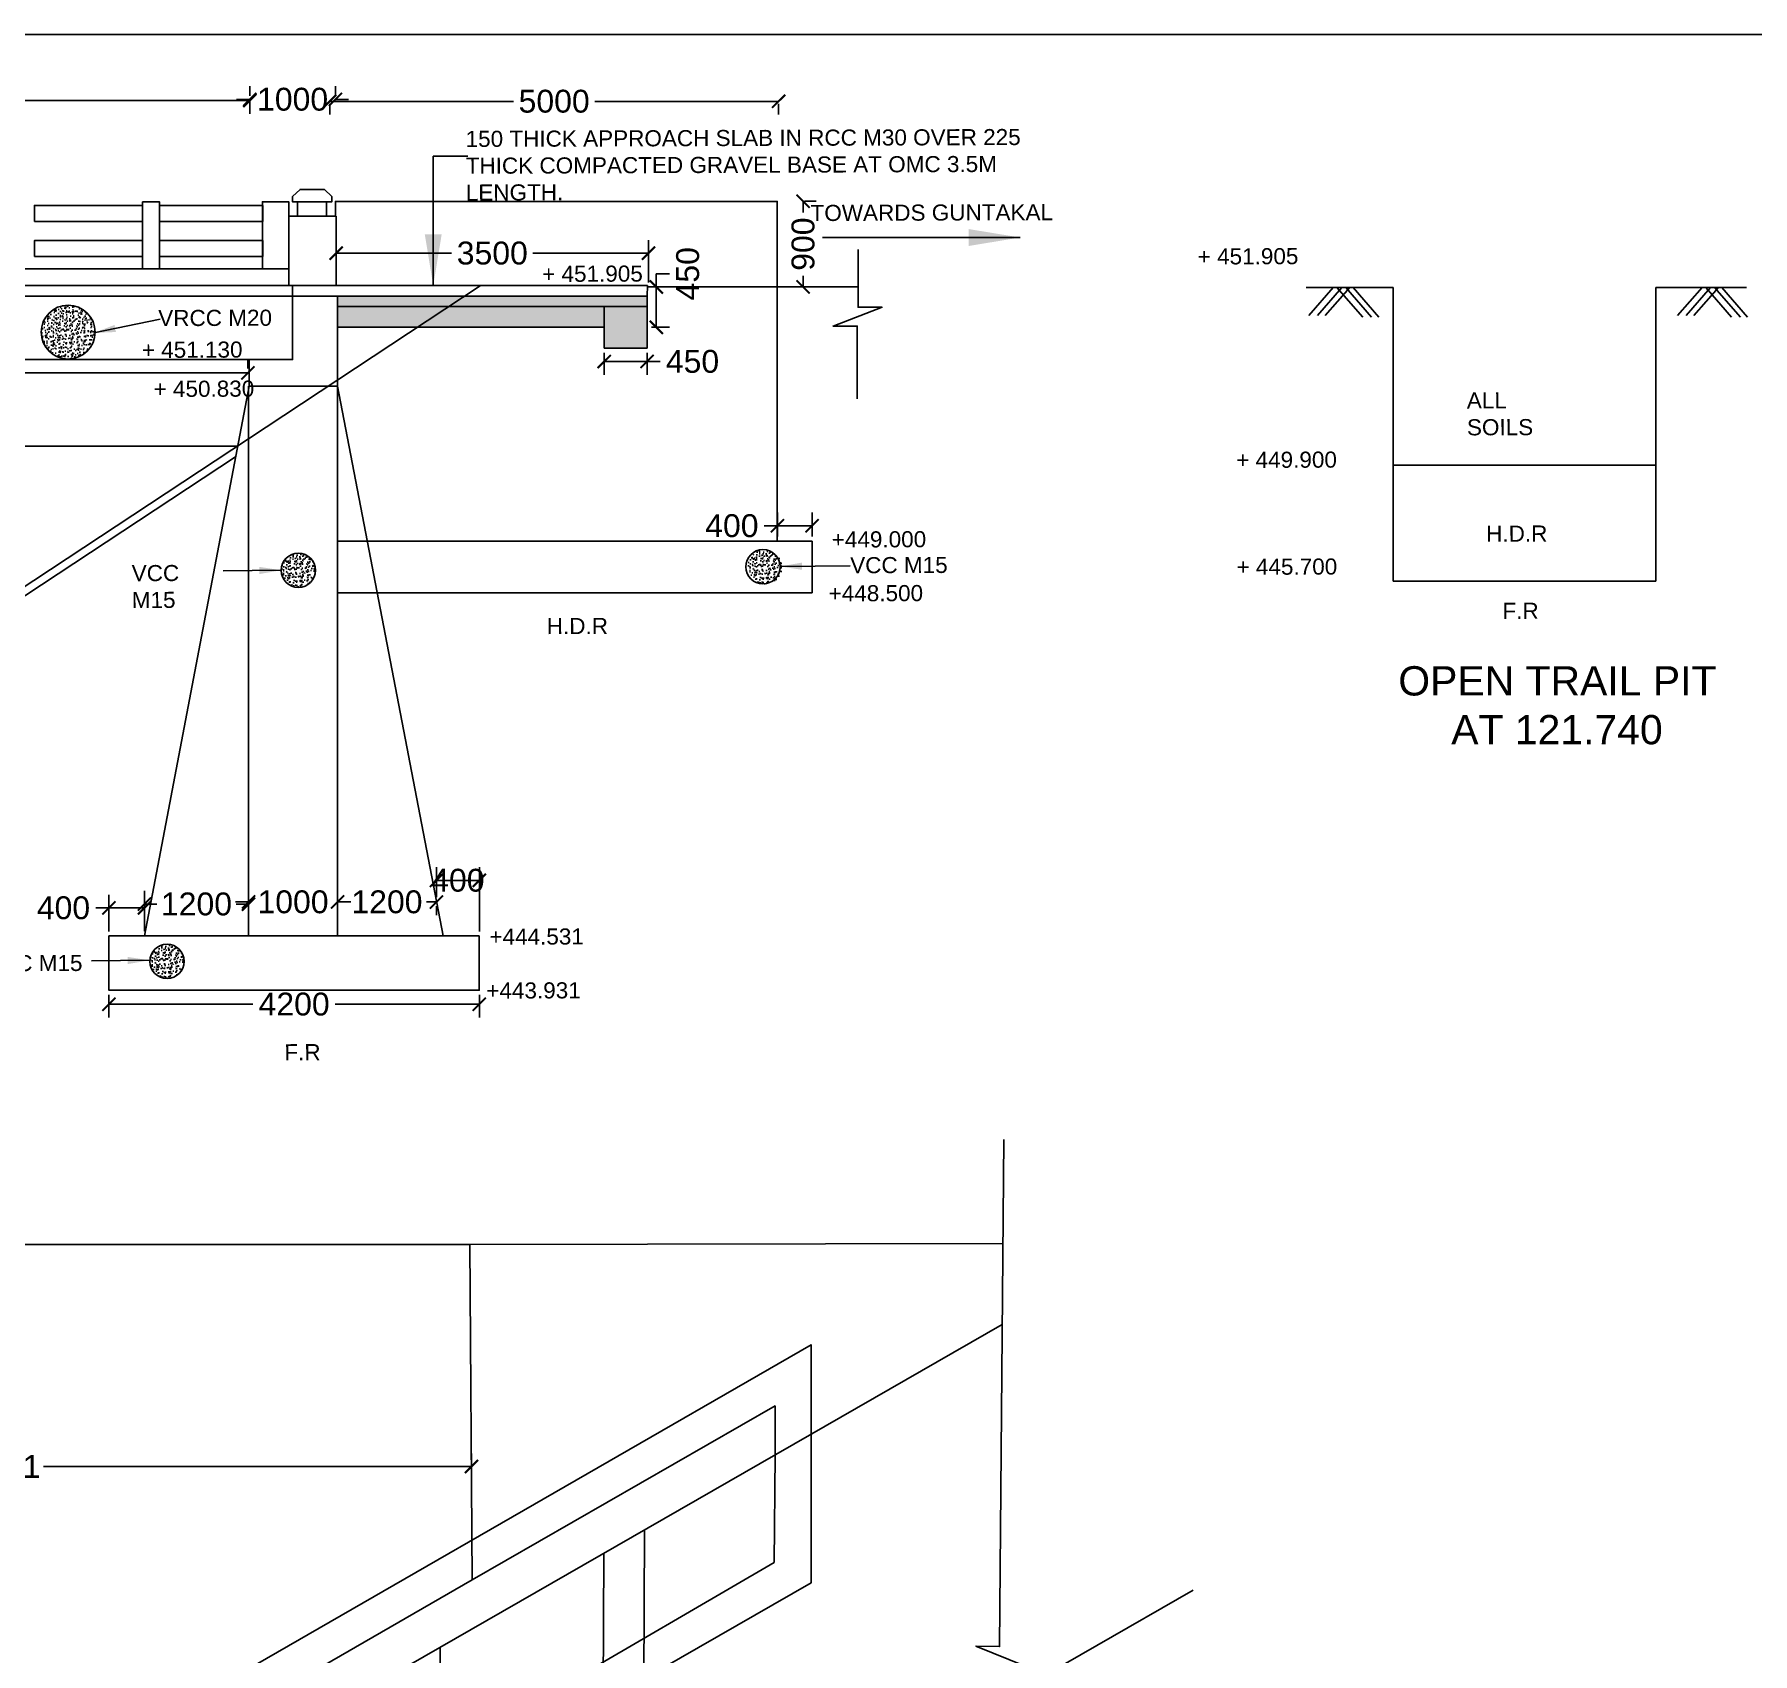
# Model space of a CAD drawing. Header units: inches. Extents: x 0 to 11487, y 0 to 10656.
# Drawn here: x 633.58 to 657.06, y 521.7 to 543.82 of the extents above; entities that cross this region are included whole.
import ezdxf

# ---------------------------------------------------------------- set-up
doc = ezdxf.new("R2010")
doc.units = ezdxf.units.IN
doc.header["$MEASUREMENT"] = 0
doc.layers.add('DRAWING', color=7, linetype='Continuous')
doc.layers.add('TEXT', color=255, linetype='Continuous')
doc.styles.get("Standard").update_dxf_attribs({"font": 'arial.ttf'})
doc.styles.add('TIMES NEW ROMAN', font='times.ttf')
doc.dimstyles.new('dig', dxfattribs={"dimtxt": 0.3125, "dimasz": 0.18, "dimexe": 0.18, "dimexo": 0.0625, "dimgap": 0.09, "dimtad": 0, "dimtih": 1, "dimtoh": 1, "dimdec": 4, "dimzin": 0, "dimdsep": 46, "dimtxsty": 'Standard', "dimblk": 'ARCHTICK', "dimcen": 0.09, "dimadec": 0, "dimazin": 0, "dimtfac": 1, "dimtdec": 4, "dimtofl": 0, "dimtmove": 0, "dimatfit": 3, "dimldrblk": 'ARCHTICK', "dimfxl": 1, "dimtolj": 1, "dimtzin": 0, "dimarcsym": 0})
doc.dimstyles.new('ISO-25', dxfattribs={"dimtxt": 0.636364, "dimasz": 0.703125, "dimexe": 1.25, "dimexo": 0.625, "dimtad": 0, "dimtih": 1, "dimtoh": 1, "dimlfac": 100, "dimtxsty": 'TIMES NEW ROMAN', "dimcen": 2.5, "dimadec": 0, "dimazin": 0, "dimtfac": 1, "dimtmove": 0, "dimatfit": 3, "dimfxl": 1, "dimarcsym": 0})

# ---------------------------------------------------------------- blocks, each defined once
blk = doc.blocks.new('FSL')
at = {"layer": 'DRAWING', "ltscale": 0.02}
for points in [[(-0.37, 0), (0.817, 0)], [(4.406, 0), (5.646, 0)]]:
    blk.add_lwpolyline(points, dxfattribs=at)
blk = doc.blocks.new('_ArchTick')
at = {"color": 0, "linetype": 'ByBlock', "const_width": 0.15}
blk.add_lwpolyline([(-0.5, -0.5), (0.5, 0.5)], dxfattribs=at)
blk = doc.blocks.new('*D47')
at = {"layer": 'Defpoints', "color": 0, "transparency": 16777216}
for p in [(626.922, 542.988), (636.527, 542.988), (636.527, 542.918)]:
    blk.add_point(p, dxfattribs=at)
at = {"layer": 'TEXT', "color": 0, "lineweight": -2, "transparency": 16777216}
for p, q in [((626.922, 542.925), (626.922, 542.738)), ((626.922, 542.918), (631.169, 542.918)), ((636.527, 542.918), (632.279, 542.918)), ((636.527, 542.925), (636.527, 542.738))]:
    blk.add_line(p, q, dxfattribs=at)
at = {"layer": 'TEXT', "color": 0, "lineweight": -2, "transparency": 16777216, "xscale": 0.18, "yscale": 0.18, "zscale": 0.18, "rotation": 180}
blk.add_blockref('_ArchTick', (626.922, 542.918), dxfattribs=at)
at = {"layer": 'TEXT', "color": 0, "lineweight": -2, "transparency": 16777216, "xscale": 0.18, "yscale": 0.18, "zscale": 0.18}
blk.add_blockref('_ArchTick', (636.527, 542.918), dxfattribs=at)
at = {"layer": 'TEXT', "color": 0, "transparency": 16777216, "insert": (631.724, 542.918), "char_height": 0.3125, "attachment_point": 5}
blk.add_mtext('\\A1;7880', dxfattribs=at)
blk = doc.blocks.new('*D48')
at = {"layer": 'Defpoints', "color": 0, "transparency": 16777216}
for p in [(636.527, 542.918), (637.698, 542.934), (637.698, 542.918)]:
    blk.add_point(p, dxfattribs=at)
at = {"layer": 'TEXT', "color": 0, "lineweight": -2, "transparency": 16777216}
for p, q in [((636.527, 542.934), (636.347, 542.934)), ((636.527, 542.981), (636.527, 543.114)), ((637.698, 542.981), (637.698, 543.114)), ((637.698, 542.934), (637.878, 542.934))]:
    blk.add_line(p, q, dxfattribs=at)
at = {"layer": 'TEXT', "color": 0, "lineweight": -2, "transparency": 16777216, "xscale": 0.18, "yscale": 0.18, "zscale": 0.18}
blk.add_blockref('_ArchTick', (636.527, 542.934), dxfattribs=at)
at = {"layer": 'TEXT', "color": 0, "lineweight": -2, "transparency": 16777216, "xscale": 0.18, "yscale": 0.18, "zscale": 0.18, "rotation": 180}
blk.add_blockref('_ArchTick', (637.698, 542.934), dxfattribs=at)
at = {"layer": 'TEXT', "color": 0, "transparency": 16777216, "insert": (637.112, 542.934), "char_height": 0.3125, "attachment_point": 5}
blk.add_mtext('\\A1;1000', dxfattribs=at)
blk = doc.blocks.new('*D49')
at = {"layer": 'Defpoints', "color": 0, "transparency": 16777216}
for p in [(637.619, 542.934), (643.751, 542.934), (643.751, 542.907)]:
    blk.add_point(p, dxfattribs=at)
at = {"layer": 'TEXT', "color": 0, "lineweight": -2, "transparency": 16777216}
for p, q in [((637.619, 542.907), (640.129, 542.907)), ((637.619, 542.871), (637.619, 542.727)), ((643.751, 542.907), (641.241, 542.907)), ((643.751, 542.871), (643.751, 542.727))]:
    blk.add_line(p, q, dxfattribs=at)
at = {"layer": 'TEXT', "color": 0, "lineweight": -2, "transparency": 16777216, "xscale": 0.18, "yscale": 0.18, "zscale": 0.18, "rotation": 180}
blk.add_blockref('_ArchTick', (637.619, 542.907), dxfattribs=at)
at = {"layer": 'TEXT', "color": 0, "lineweight": -2, "transparency": 16777216, "xscale": 0.18, "yscale": 0.18, "zscale": 0.18}
blk.add_blockref('_ArchTick', (643.751, 542.907), dxfattribs=at)
at = {"layer": 'TEXT', "color": 0, "transparency": 16777216, "insert": (640.685, 542.907), "char_height": 0.3125, "attachment_point": 5}
blk.add_mtext('\\A1;5000', dxfattribs=at)
blk = doc.blocks.new('*D50')
at = {"layer": 'Defpoints', "color": 0, "transparency": 16777216}
for p in [(644.043, 541.541), (644.086, 541.541), (644.043, 540.371)]:
    blk.add_point(p, dxfattribs=at)
at = {"layer": 'TEXT', "color": 0, "lineweight": -2, "transparency": 16777216}
for p, q in [((644.086, 541.541), (644.086, 541.39)), ((644.106, 541.541), (644.266, 541.541)), ((644.086, 540.371), (644.086, 540.521)), ((644.106, 540.371), (644.266, 540.371))]:
    blk.add_line(p, q, dxfattribs=at)
at = {"layer": 'TEXT', "color": 0, "lineweight": -2, "transparency": 16777216, "xscale": 0.18, "yscale": 0.18, "zscale": 0.18}
for p, rotation in [((644.086, 541.541), 90), ((644.086, 540.371), 270)]:
    blk.add_blockref('_ArchTick', p, dxfattribs=dict(at, rotation=rotation))
at = {"layer": 'TEXT', "color": 0, "transparency": 16777216, "insert": (644.086, 540.956), "char_height": 0.3125, "attachment_point": 5, "rotation": 90}
blk.add_mtext('\\A1;900', dxfattribs=at)
blk = doc.blocks.new('*D51')
at = {"layer": 'Defpoints', "color": 0, "transparency": 16777216}
for p in [(637.707, 540.862), (637.707, 540.832), (641.973, 540.371)]:
    blk.add_point(p, dxfattribs=at)
at = {"layer": 'TEXT', "color": 0, "lineweight": -2, "transparency": 16777216}
for p, q in [((637.707, 540.832), (639.284, 540.832)), ((641.973, 540.832), (640.396, 540.832)), ((641.973, 540.433), (641.973, 541.012)), ((637.707, 540.8), (637.707, 540.652))]:
    blk.add_line(p, q, dxfattribs=at)
at = {"layer": 'TEXT', "color": 0, "lineweight": -2, "transparency": 16777216, "xscale": 0.18, "yscale": 0.18, "zscale": 0.18, "rotation": 180}
blk.add_blockref('_ArchTick', (637.707, 540.832), dxfattribs=at)
at = {"layer": 'TEXT', "color": 0, "lineweight": -2, "transparency": 16777216, "xscale": 0.18, "yscale": 0.18, "zscale": 0.18}
blk.add_blockref('_ArchTick', (641.973, 540.832), dxfattribs=at)
at = {"layer": 'TEXT', "color": 0, "transparency": 16777216, "insert": (639.84, 540.832), "char_height": 0.3125, "attachment_point": 5}
blk.add_mtext('\\A1;3500', dxfattribs=at)
blk = doc.blocks.new('*D52')
at = {"layer": 'Defpoints', "color": 0, "transparency": 16777216}
for p in [(641.973, 540.371), (642.08, 540.371), (641.954, 539.82)]:
    blk.add_point(p, dxfattribs=at)
at = {"layer": 'TEXT', "color": 0, "lineweight": -2, "transparency": 16777216}
for p, q in [((642.036, 540.371), (642.26, 540.371)), ((642.08, 540.371), (642.08, 540.551)), ((642.08, 540.551), (642.26, 540.551)), ((642.08, 539.82), (642.08, 540.371)), ((642.016, 539.82), (642.26, 539.82))]:
    blk.add_line(p, q, dxfattribs=at)
at = {"layer": 'TEXT', "color": 0, "lineweight": -2, "transparency": 16777216, "xscale": 0.18, "yscale": 0.18, "zscale": 0.18}
for p, rotation in [((642.08, 540.371), 90), ((642.08, 539.82), 270)]:
    blk.add_blockref('_ArchTick', p, dxfattribs=dict(at, rotation=rotation))
at = {"layer": 'TEXT', "color": 0, "transparency": 16777216, "insert": (642.51, 540.551), "char_height": 0.3125, "attachment_point": 5, "rotation": 90}
blk.add_mtext('\\A1;450', dxfattribs=at)
blk = doc.blocks.new('*D53')
at = {"layer": 'Defpoints', "color": 0, "transparency": 16777216}
for p in [(641.369, 539.534), (641.954, 539.534), (641.954, 539.352)]:
    blk.add_point(p, dxfattribs=at)
at = {"layer": 'TEXT', "color": 0, "lineweight": -2, "transparency": 16777216}
for p, q in [((641.369, 539.472), (641.369, 539.172)), ((641.954, 539.472), (641.954, 539.172)), ((641.369, 539.352), (641.954, 539.352)), ((641.954, 539.352), (642.134, 539.352))]:
    blk.add_line(p, q, dxfattribs=at)
at = {"layer": 'TEXT', "color": 0, "lineweight": -2, "transparency": 16777216, "xscale": 0.18, "yscale": 0.18, "zscale": 0.18, "rotation": 180}
blk.add_blockref('_ArchTick', (641.369, 539.352), dxfattribs=at)
at = {"layer": 'TEXT', "color": 0, "lineweight": -2, "transparency": 16777216, "xscale": 0.18, "yscale": 0.18, "zscale": 0.18}
blk.add_blockref('_ArchTick', (641.954, 539.352), dxfattribs=at)
at = {"layer": 'TEXT', "color": 0, "transparency": 16777216, "insert": (642.575, 539.352), "char_height": 0.3125, "attachment_point": 5}
blk.add_mtext('\\A1;450', dxfattribs=at)
blk = doc.blocks.new('*D55')
at = {"layer": 'Defpoints', "color": 0, "transparency": 16777216}
for p in [(643.734, 537.107), (643.734, 536.899), (644.208, 536.899)]:
    blk.add_point(p, dxfattribs=at)
at = {"layer": 'TEXT', "color": 0, "lineweight": -2, "transparency": 16777216}
for p, q in [((643.734, 536.961), (643.734, 537.287)), ((644.208, 536.961), (644.208, 537.287)), ((643.734, 537.107), (643.554, 537.107)), ((644.208, 537.107), (643.734, 537.107))]:
    blk.add_line(p, q, dxfattribs=at)
at = {"layer": 'TEXT', "color": 0, "lineweight": -2, "transparency": 16777216, "xscale": 0.18, "yscale": 0.18, "zscale": 0.18, "rotation": 180}
blk.add_blockref('_ArchTick', (643.734, 537.107), dxfattribs=at)
at = {"layer": 'TEXT', "color": 0, "lineweight": -2, "transparency": 16777216, "xscale": 0.18, "yscale": 0.18, "zscale": 0.18}
blk.add_blockref('_ArchTick', (644.208, 537.107), dxfattribs=at)
at = {"layer": 'TEXT', "color": 0, "transparency": 16777216, "insert": (643.113, 537.107), "char_height": 0.3125, "attachment_point": 5}
blk.add_mtext('\\A1;400', dxfattribs=at)
blk = doc.blocks.new('*D56')
at = {"layer": 'Defpoints', "color": 0, "transparency": 16777216}
for p in [(639.077, 532.262), (639.077, 531.971), (639.663, 531.503)]:
    blk.add_point(p, dxfattribs=at)
at = {"layer": 'TEXT', "color": 0, "lineweight": -2, "transparency": 16777216}
for p, q in [((639.077, 532.033), (639.077, 532.442)), ((639.663, 531.565), (639.663, 532.442)), ((639.663, 532.262), (639.077, 532.262))]:
    blk.add_line(p, q, dxfattribs=at)
at = {"layer": 'TEXT', "color": 0, "lineweight": -2, "transparency": 16777216, "xscale": 0.18, "yscale": 0.18, "zscale": 0.18, "rotation": 180}
blk.add_blockref('_ArchTick', (639.077, 532.262), dxfattribs=at)
at = {"layer": 'TEXT', "color": 0, "lineweight": -2, "transparency": 16777216, "xscale": 0.18, "yscale": 0.18, "zscale": 0.18}
blk.add_blockref('_ArchTick', (639.663, 532.262), dxfattribs=at)
at = {"layer": 'TEXT', "color": 0, "transparency": 16777216, "insert": (639.37, 532.262), "char_height": 0.3125, "attachment_point": 5}
blk.add_mtext('\\A1;400', dxfattribs=at)
blk = doc.blocks.new('*D57')
at = {"layer": 'Defpoints', "color": 0, "transparency": 16777216}
for p in [(637.726, 531.971), (637.726, 531.967), (639.077, 531.971)]:
    blk.add_point(p, dxfattribs=at)
at = {"layer": 'TEXT', "color": 0, "lineweight": -2, "transparency": 16777216}
for p, q in [((637.726, 531.967), (637.86, 531.967)), ((637.726, 531.908), (637.726, 531.787)), ((639.077, 531.967), (638.943, 531.967)), ((639.077, 531.908), (639.077, 531.787))]:
    blk.add_line(p, q, dxfattribs=at)
at = {"layer": 'TEXT', "color": 0, "lineweight": -2, "transparency": 16777216, "xscale": 0.18, "yscale": 0.18, "zscale": 0.18, "rotation": 180}
blk.add_blockref('_ArchTick', (637.726, 531.967), dxfattribs=at)
at = {"layer": 'TEXT', "color": 0, "lineweight": -2, "transparency": 16777216, "xscale": 0.18, "yscale": 0.18, "zscale": 0.18}
blk.add_blockref('_ArchTick', (639.077, 531.967), dxfattribs=at)
at = {"layer": 'TEXT', "color": 0, "transparency": 16777216, "insert": (638.401, 531.967), "char_height": 0.3125, "attachment_point": 5}
blk.add_mtext('\\A1;1200', dxfattribs=at)
blk = doc.blocks.new('*D58')
at = {"layer": 'Defpoints', "color": 0, "transparency": 16777216}
for p in [(636.51, 531.971), (636.51, 531.967), (637.726, 531.971)]:
    blk.add_point(p, dxfattribs=at)
at = {"layer": 'TEXT', "color": 0, "lineweight": -2, "transparency": 16777216}
for p, q in [((636.51, 531.967), (636.33, 531.967)), ((636.51, 531.908), (636.51, 531.787)), ((637.726, 531.967), (637.906, 531.967)), ((637.726, 531.908), (637.726, 531.787))]:
    blk.add_line(p, q, dxfattribs=at)
at = {"layer": 'TEXT', "color": 0, "lineweight": -2, "transparency": 16777216, "xscale": 0.18, "yscale": 0.18, "zscale": 0.18}
blk.add_blockref('_ArchTick', (636.51, 531.967), dxfattribs=at)
at = {"layer": 'TEXT', "color": 0, "lineweight": -2, "transparency": 16777216, "xscale": 0.18, "yscale": 0.18, "zscale": 0.18, "rotation": 180}
blk.add_blockref('_ArchTick', (637.726, 531.967), dxfattribs=at)
at = {"layer": 'TEXT', "color": 0, "transparency": 16777216, "insert": (637.118, 531.967), "char_height": 0.3125, "attachment_point": 5}
blk.add_mtext('\\A1;1000', dxfattribs=at)
blk = doc.blocks.new('*D59')
at = {"layer": 'Defpoints', "color": 0, "transparency": 16777216}
for p in [(635.088, 531.938), (635.088, 531.506), (636.51, 531.506)]:
    blk.add_point(p, dxfattribs=at)
at = {"layer": 'TEXT', "color": 0, "lineweight": -2, "transparency": 16777216}
for p, q in [((635.088, 531.568), (635.088, 532.118)), ((636.51, 531.568), (636.51, 532.118)), ((635.088, 531.938), (635.258, 531.938)), ((636.51, 531.938), (636.34, 531.938))]:
    blk.add_line(p, q, dxfattribs=at)
at = {"layer": 'TEXT', "color": 0, "lineweight": -2, "transparency": 16777216, "xscale": 0.18, "yscale": 0.18, "zscale": 0.18, "rotation": 180}
blk.add_blockref('_ArchTick', (635.088, 531.938), dxfattribs=at)
at = {"layer": 'TEXT', "color": 0, "lineweight": -2, "transparency": 16777216, "xscale": 0.18, "yscale": 0.18, "zscale": 0.18}
blk.add_blockref('_ArchTick', (636.51, 531.938), dxfattribs=at)
at = {"layer": 'TEXT', "color": 0, "transparency": 16777216, "insert": (635.799, 531.938), "char_height": 0.3125, "attachment_point": 5}
blk.add_mtext('\\A1;1200', dxfattribs=at)
blk = doc.blocks.new('*D60')
at = {"layer": 'Defpoints', "color": 0, "transparency": 16777216}
for p in [(634.603, 531.886), (634.603, 531.503), (635.088, 531.506)]:
    blk.add_point(p, dxfattribs=at)
at = {"layer": 'TEXT', "color": 0, "lineweight": -2, "transparency": 16777216}
for p, q in [((634.603, 531.886), (634.423, 531.886)), ((634.603, 531.565), (634.603, 532.066)), ((635.088, 531.886), (634.603, 531.886)), ((635.088, 531.568), (635.088, 532.066))]:
    blk.add_line(p, q, dxfattribs=at)
at = {"layer": 'TEXT', "color": 0, "lineweight": -2, "transparency": 16777216, "xscale": 0.18, "yscale": 0.18, "zscale": 0.18, "rotation": 180}
blk.add_blockref('_ArchTick', (634.603, 531.886), dxfattribs=at)
at = {"layer": 'TEXT', "color": 0, "lineweight": -2, "transparency": 16777216, "xscale": 0.18, "yscale": 0.18, "zscale": 0.18}
blk.add_blockref('_ArchTick', (635.088, 531.886), dxfattribs=at)
at = {"layer": 'TEXT', "color": 0, "transparency": 16777216, "insert": (633.982, 531.886), "char_height": 0.3125, "attachment_point": 5}
blk.add_mtext('\\A1;400', dxfattribs=at)
blk = doc.blocks.new('*D61')
at = {"layer": 'Defpoints', "color": 0, "transparency": 16777216}
for p in [(634.603, 530.761), (639.663, 530.761), (639.663, 530.57)]:
    blk.add_point(p, dxfattribs=at)
at = {"layer": 'TEXT', "color": 0, "lineweight": -2, "transparency": 16777216}
for p, q in [((634.603, 530.699), (634.603, 530.39)), ((634.603, 530.57), (636.57, 530.57)), ((639.663, 530.57), (637.695, 530.57)), ((639.663, 530.699), (639.663, 530.39))]:
    blk.add_line(p, q, dxfattribs=at)
at = {"layer": 'TEXT', "color": 0, "lineweight": -2, "transparency": 16777216, "xscale": 0.18, "yscale": 0.18, "zscale": 0.18, "rotation": 180}
blk.add_blockref('_ArchTick', (634.603, 530.57), dxfattribs=at)
at = {"layer": 'TEXT', "color": 0, "lineweight": -2, "transparency": 16777216, "xscale": 0.18, "yscale": 0.18, "zscale": 0.18}
blk.add_blockref('_ArchTick', (639.663, 530.57), dxfattribs=at)
at = {"layer": 'TEXT', "color": 0, "transparency": 16777216, "insert": (637.133, 530.57), "char_height": 0.3125, "attachment_point": 5}
blk.add_mtext('\\A1;4200', dxfattribs=at)
blk = doc.blocks.new('*D78')
at = {"layer": 'Defpoints', "color": 0, "transparency": 16777216}
for p in [(627.056, 539.196), (636.501, 539.196), (636.501, 539.196)]:
    blk.add_point(p, dxfattribs=at)
at = {"layer": 'TEXT', "color": 0, "lineweight": -2, "transparency": 16777216}
for p, q in [((627.056, 539.258), (627.056, 539.376)), ((627.056, 539.196), (631.224, 539.196)), ((636.501, 539.196), (632.333, 539.196)), ((636.501, 539.258), (636.501, 539.376))]:
    blk.add_line(p, q, dxfattribs=at)
at = {"layer": 'TEXT', "color": 0, "lineweight": -2, "transparency": 16777216, "xscale": 0.18, "yscale": 0.18, "zscale": 0.18, "rotation": 180}
blk.add_blockref('_ArchTick', (627.056, 539.196), dxfattribs=at)
at = {"layer": 'TEXT', "color": 0, "lineweight": -2, "transparency": 16777216, "xscale": 0.18, "yscale": 0.18, "zscale": 0.18}
blk.add_blockref('_ArchTick', (636.501, 539.196), dxfattribs=at)
at = {"layer": 'TEXT', "color": 0, "transparency": 16777216, "insert": (631.778, 539.196), "char_height": 0.3125, "attachment_point": 5}
blk.add_mtext('\\A1;7880', dxfattribs=at)
blk = doc.blocks.new('*D105')
at = {"layer": 'Defpoints', "color": 0, "transparency": 16777216}
for p in [(626.81, 524.167), (639.555, 524.252), (639.555, 524.252)]:
    blk.add_point(p, dxfattribs=at)
at = {"layer": 'TEXT', "color": 0, "lineweight": -2, "transparency": 16777216}
for p, q in [((626.81, 524.229), (626.81, 524.432)), ((639.555, 524.314), (639.555, 524.432)), ((626.81, 524.252), (632.656, 524.252)), ((639.555, 524.252), (633.709, 524.252))]:
    blk.add_line(p, q, dxfattribs=at)
at = {"layer": 'TEXT', "color": 0, "lineweight": -2, "transparency": 16777216, "xscale": 0.18, "yscale": 0.18, "zscale": 0.18, "rotation": 180}
blk.add_blockref('_ArchTick', (626.81, 524.252), dxfattribs=at)
at = {"layer": 'TEXT', "color": 0, "lineweight": -2, "transparency": 16777216, "xscale": 0.18, "yscale": 0.18, "zscale": 0.18}
blk.add_blockref('_ArchTick', (639.555, 524.252), dxfattribs=at)
at = {"layer": 'TEXT', "color": 0, "transparency": 16777216, "insert": (633.182, 524.252), "char_height": 0.3125, "attachment_point": 5}
blk.add_mtext('\\A1;9711', dxfattribs=at)
blk = doc.blocks.new('*D117')
at = {"layer": 'Defpoints', "color": 0, "transparency": 16777216}
for p in [(649.414, 522.564), (622.235, 506.71), (621.103, 506.3), (624.476, 506.3), (594.384, 490.951)]:
    blk.add_point(p, dxfattribs=at)
at = {"layer": 'TEXT', "color": 0, "lineweight": -2, "transparency": 16777216}
blk.add_line((622.294, 506.12), (622.474, 506.12), dxfattribs=at)
for start, end in [(0, 29.8762), (351.4283, 0)]:
    blk.add_arc((621.103, 506.3), 1.204, start, end, dxfattribs=at)
at = {"layer": 'TEXT', "color": 0, "lineweight": -2, "transparency": 16777216, "xscale": 0.18, "yscale": 0.18, "zscale": 0.18}
for p, rotation in [((622.147, 506.9), 119.8761536439785), ((622.307, 506.3), 270.0000000000005)]:
    blk.add_blockref('_ArchTick', p, dxfattribs=dict(at, rotation=rotation))
at = {"layer": 'TEXT', "color": 0, "transparency": 16777216, "insert": (622.87, 506.12), "char_height": 0.3125, "attachment_point": 5}
blk.add_mtext('\\A1;30°', dxfattribs=at)

msp = doc.modelspace()

# ---------------------------------------------------------------- hatches: boundary and pattern name
at = {"layer": 'TEXT'}
h = msp.add_hatch(dxfattribs=at)
h.set_pattern_fill('AR-CONC', color=256, scale=0.016612, style=0)
h.set_pattern_definition([(50, (-3276.76144, -2190.34025), (0.1191491726, -0.010424202), [0.0124587816, -0.1370465973]), (355, (-3276.76144, -2190.34025), (-0.0230489674, 0.1249519666), [0.0099670253, -0.109637278]), (100.4514, (-3276.75151, -2190.34112), (0.0961002937, 0.1145276888), [0.0105883347, -0.1164716857]), (46.1842, (-3276.76144, -2190.30703), (0.177286975, -0.0274955366), [0.0186881724, -0.205569896]), (96.6356, (-3276.74667, -2190.30932), (0.1552634466, 0.161817624), [0.0158825026, -0.1747075006]), (351.1842, (-3276.76144, -2190.30703), (0.15526332, 0.161817745), [0.014950538, -0.164455917]), (21, (-3276.74483, -2190.31533), (0.0991564611, -0.0668818776), [0.0124587816, -0.1370465973]), (326, (-3276.74483, -2190.31533), (0.0404188343, 0.1204598136), [0.0099670253, -0.109637278]), (71.4514, (-3276.73657, -2190.32091), (0.139575336, 0.0535778268), [0.0105883347, -0.1164716857]), (37.5, (-3276.761443, -2190.34025), (0.00201995975, 0.0552993575), [0, -0.1083083412, 0, -0.1112984487, 0, -0.1100525706]), (7.5, (-3276.761443, -2190.34025), (0.0437003454, 0.0655185249), [0, -0.0634567275, 0, -0.1058165848, 0, -0.0419445646]), (327.5, (-3276.798487, -2190.34025), (0.08867702843, -0.0037467496), [0, -0.0415292719, 0, -0.1295713284, 0, -0.1719311857]), (317.5, (-3276.8151, -2190.34025), (0.096877188, 0.0166291481), [0, -0.0539880535, 0, -0.0860486514, 0, -0.1220960594])])
edge = h.paths.add_edge_path()
edge.add_arc((634.04615, 539.75337), 0.36832, 0, 360)
h = msp.add_hatch(dxfattribs=at)
h.set_pattern_fill('AR-CONC', color=256, scale=0.02)
h.set_pattern_definition([(50, (0, 0), (0.143452037, -0.012550427), [0.015, -0.165]), (355, (0, 0), (-0.027750267, 0.150438427), [0.012, -0.132]), (100.451444, (0.01195, -0.00105), (0.11570177, 0.137887998), [0.012748038, -0.140228422]), (46.1842, (0, 0.04), (0.213448266, -0.033103856), [0.0225, -0.2475]), (96.635635, (0.01779, 0.03724), (0.18693239, 0.19482372), [0.01912207, -0.21034275]), (351.184164, (0, 0.04), (0.18693239, 0.19482372), [0.018, -0.198]), (21, (0.02, 0.03), (0.11938141, -0.080523778), [0.015, -0.165]), (326, (0.02, 0.03), (0.048663066, 0.14503001), [0.012, -0.132]), (71.451445, (0.02995, 0.02329), (0.168044475, 0.06450623), [0.012748038, -0.140228422]), (37.5, (0, 0), (0.002431971, 0.0665787708), [0, -0.1304, 0, -0.134, 0, -0.1325]), (7.5, (0, 0), (0.0526139075, 0.0788823424), [0, -0.0764, 0, -0.1274, 0, -0.0505]), (327.5, (-0.0446, 0), (0.1067644872, -0.0045109743), [0, -0.05, 0, -0.156, 0, -0.207]), (317.5, (-0.0646, 0), (0.116637234, 0.020020996), [0, -0.065, 0, -0.1036, 0, -0.147])])
h.paths.add_polyline_path([(641.95381, 540.24428), (639.45536, 540.24428), (639.24562, 540.10548), (641.36878, 540.10548), (641.95381, 540.10548)])
h.paths.add_polyline_path([(639.45536, 540.24428), (637.72581, 540.24428), (637.72581, 540.10548), (639.24562, 540.10548)])
h.paths.add_polyline_path([(639.24562, 540.10548), (637.72581, 540.10548), (637.72581, 539.8199), (638.81408, 539.8199)])
h.paths.add_polyline_path([(641.36878, 540.10548), (639.24562, 540.10548), (638.81408, 539.8199), (641.36878, 539.8199)])
h.paths.add_polyline_path([(641.95381, 540.10548), (641.36878, 540.10548), (641.36878, 539.8199), (641.36878, 539.53432), (641.95381, 539.53432)])
h = msp.add_hatch(dxfattribs=at)
h.set_pattern_fill('AR-CONC', color=256, scale=0.016612, style=0)
h.set_pattern_definition([(50, (-3273.61697, -2193.5938), (0.1191491726, -0.010424202), [0.0124587816, -0.1370465973]), (355, (-3273.61697, -2193.5938), (-0.0230489674, 0.1249519666), [0.0099670253, -0.109637278]), (100.4514, (-3273.60704, -2193.59466), (0.0961002937, 0.1145276888), [0.0105883347, -0.1164716857]), (46.1842, (-3273.61697, -2193.56057), (0.177286975, -0.0274955366), [0.0186881724, -0.205569896]), (96.6356, (-3273.6022, -2193.56286), (0.1552634466, 0.161817624), [0.0158825026, -0.1747075006]), (351.1842, (-3273.61697, -2193.56057), (0.15526332, 0.161817745), [0.014950538, -0.164455917]), (21, (-3273.60035, -2193.56888), (0.0991564611, -0.0668818776), [0.0124587816, -0.1370465973]), (326, (-3273.60035, -2193.56888), (0.0404188343, 0.1204598136), [0.0099670253, -0.109637278]), (71.4514, (-3273.59209, -2193.57445), (0.139575336, 0.0535778268), [0.0105883347, -0.1164716857]), (37.5, (-3273.616965, -2193.593796), (0.00201995975, 0.0552993575), [0, -0.1083083412, 0, -0.1112984487, 0, -0.1100525706]), (7.5, (-3273.616965, -2193.593796), (0.0437003454, 0.0655185249), [0, -0.0634567275, 0, -0.1058165848, 0, -0.0419445646]), (327.5, (-3273.65401, -2193.593796), (0.08867702843, -0.0037467496), [0, -0.0415292719, 0, -0.1295713284, 0, -0.1719311857]), (317.5, (-3273.67062, -2193.593796), (0.096877188, 0.0166291481), [0, -0.0539880535, 0, -0.0860486514, 0, -0.1220960594])])
h.paths.add_polyline_path([(637.42489, 536.49982, 1), (636.95637, 536.49982, 1)])
h = msp.add_hatch(dxfattribs=at)
h.set_pattern_fill('AR-CONC', color=256, scale=0.016612, style=0)
h.set_pattern_definition([(50, (-3267.24482, -2193.55273), (0.1191491726, -0.010424202), [0.0124587816, -0.1370465973]), (355, (-3267.24482, -2193.55273), (-0.0230489674, 0.1249519666), [0.0099670253, -0.109637278]), (100.4514, (-3267.23489, -2193.5536), (0.0961002937, 0.1145276888), [0.0105883347, -0.1164716857]), (46.1842, (-3267.24482, -2193.5195), (0.177286975, -0.0274955366), [0.0186881724, -0.205569896]), (96.6356, (-3267.23004, -2193.5218), (0.1552634466, 0.161817624), [0.0158825026, -0.1747075006]), (351.1842, (-3267.24482, -2193.5195), (0.15526332, 0.161817745), [0.014950538, -0.164455917]), (21, (-3267.22821, -2193.52781), (0.0991564611, -0.0668818776), [0.0124587816, -0.1370465973]), (326, (-3267.22821, -2193.52781), (0.0404188343, 0.1204598136), [0.0099670253, -0.109637278]), (71.4514, (-3267.21994, -2193.53338), (0.139575336, 0.0535778268), [0.0105883347, -0.1164716857]), (37.5, (-3267.24482, -2193.55273), (0.00201995975, 0.0552993575), [0, -0.1083083412, 0, -0.1112984487, 0, -0.1100525706]), (7.5, (-3267.24482, -2193.55273), (0.0437003454, 0.0655185249), [0, -0.0634567275, 0, -0.1058165848, 0, -0.0419445646]), (327.5, (-3267.281863, -2193.55273), (0.08867702843, -0.0037467496), [0, -0.0415292719, 0, -0.1295713284, 0, -0.1719311857]), (317.5, (-3267.298475, -2193.55273), (0.096877188, 0.0166291481), [0, -0.0539880535, 0, -0.0860486514, 0, -0.1220960594])])
h.paths.add_polyline_path([(643.79704, 536.54089, 1), (643.32852, 536.54089, 1)])
h = msp.add_hatch(dxfattribs=at)
h.set_pattern_fill('AR-CONC', color=256, scale=0.016612, style=0)
h.set_pattern_definition([(50, (-3275.41073, -2198.93911), (0.1191491726, -0.010424202), [0.0124587816, -0.1370465973]), (355, (-3275.41073, -2198.93911), (-0.0230489674, 0.1249519666), [0.0099670253, -0.109637278]), (100.4514, (-3275.4008, -2198.93998), (0.0961002937, 0.1145276888), [0.0105883347, -0.1164716857]), (46.1842, (-3275.41073, -2198.90589), (0.177286975, -0.0274955366), [0.0186881724, -0.205569896]), (96.6356, (-3275.39596, -2198.90818), (0.1552634466, 0.161817624), [0.0158825026, -0.1747075006]), (351.1842, (-3275.41073, -2198.90589), (0.15526332, 0.161817745), [0.014950538, -0.164455917]), (21, (-3275.39412, -2198.9142), (0.0991564611, -0.0668818776), [0.0124587816, -0.1370465973]), (326, (-3275.39412, -2198.9142), (0.0404188343, 0.1204598136), [0.0099670253, -0.109637278]), (71.4514, (-3275.38585, -2198.91977), (0.139575336, 0.0535778268), [0.0105883347, -0.1164716857]), (37.5, (-3275.41073, -2198.939113), (0.00201995975, 0.0552993575), [0, -0.1083083412, 0, -0.1112984487, 0, -0.1100525706]), (7.5, (-3275.41073, -2198.939113), (0.0437003454, 0.0655185249), [0, -0.0634567275, 0, -0.1058165848, 0, -0.0419445646]), (327.5, (-3275.447774, -2198.939113), (0.08867702843, -0.0037467496), [0, -0.0415292719, 0, -0.1295713284, 0, -0.1719311857]), (317.5, (-3275.464385, -2198.93911), (0.096877188, 0.0166291481), [0, -0.0539880535, 0, -0.0860486514, 0, -0.1220960594])])
h.paths.add_polyline_path([(635.63112, 531.15451, 1), (635.16261, 531.15451, 1)])

# ---------------------------------------------------------------- linework, layer by layer
at = {"layer": 'DRAWING', "ltscale": 0.02}
for points in [[(656.3653, 540.36124), (656.03193, 539.98163)], [(656.48255, 540.36124), (656.14919, 539.98163)], [(656.58882, 540.36124), (656.25545, 539.98163)], [(656.41562, 540.36124), (656.76896, 539.95629)], [(656.53548, 540.36124), (656.88882, 539.95629)], [(656.63509, 540.36124), (656.98843, 539.95629)]]:
    msp.add_lwpolyline(points, dxfattribs=at)
at = {"layer": 'TEXT'}
for p, q in [((652.14542, 536.3499), (652.14542, 540.36124)), ((655.73441, 540.36124), (655.73441, 536.3499)), ((655.73441, 536.3499), (652.14542, 536.3499))]:
    msp.add_line(p, q, dxfattribs=at)
for points in [[(592.74593, 543.82232), (689.29637, 543.82232), (689.29637, 478.35098), (592.74593, 478.35098)], [(635.05992, 541.53563), (635.29249, 541.53563), (635.29249, 540.61669), (635.05992, 540.61669)], [(636.70092, 540.61669), (637.05985, 540.61669), (637.05985, 541.53563), (636.70092, 541.53563)], [(637.17939, 541.53481), (637.57674, 541.53481), (637.57674, 541.33597), (637.17939, 541.33597)], [(633.5858, 541.26617), (635.0626, 541.26617), (635.0626, 541.48505), (633.5858, 541.48505)], [(637.05997, 541.33597), (637.70671, 541.33597), (637.70671, 540.3884), (637.05997, 540.3884)], [(633.5858, 540.7859), (635.0626, 540.7859), (635.0626, 541.00479), (633.5858, 541.00479)], [(641.95381, 540.24428), (637.72581, 540.24428), (637.72581, 540.10548), (641.95381, 540.10548)], [(637.72581, 540.10548), (641.36878, 540.10548), (641.36878, 539.8199), (637.72581, 539.8199)], [(641.95381, 540.10548), (641.36878, 540.10548), (641.36878, 539.53432), (641.95381, 539.53432)], [(637.72581, 539.01323), (636.50991, 539.01323), (636.50991, 531.5058), (637.72581, 531.5058)], [(644.20845, 536.89887), (637.72581, 536.89887), (637.72581, 536.19303), (644.20845, 536.19303)], [(639.66274, 531.50264), (634.60262, 531.50264), (634.60262, 530.76119), (639.66274, 530.76119)]]:
    msp.add_lwpolyline(points, close=True, dxfattribs=at)
for points in [[(637.17939, 541.53481), (637.11003, 541.53481), (637.11003, 541.60582), (637.21384, 541.70464), (637.55006, 541.70464)], [(637.55006, 541.70464), (637.65022, 541.60582)], [(637.65022, 541.60582), (637.65022, 541.53481), (637.57674, 541.53481)], [(637.69799, 541.33597), (637.69799, 541.54053), (643.73365, 541.54053), (643.73365, 540.37066), (641.97331, 540.37066)], [(635.29249, 541.26617), (636.70359, 541.26617), (636.70359, 541.48505), (635.29249, 541.48505)], [(635.29249, 540.7859), (636.70359, 540.7859), (636.70359, 541.00479), (635.29249, 541.00479)], [(643.73365, 540.37066), (644.83782, 540.37066), (644.83782, 540.88116)], [(605.63243, 540.61669), (637.05985, 540.61669)], [(600.35144, 540.3884), (641.95878, 540.3884)], [(639.67275, 540.38814), (636.50991, 538.29505)], [(637.11304, 540.3884), (637.11304, 539.38738)], [(641.95878, 540.3884), (641.95658, 540.24454)], [(643.73365, 540.37066), (643.73365, 536.89887)], [(644.83782, 540.37066), (644.83782, 540.09417), (645.16548, 540.09417), (644.49437, 539.83578), (644.82598, 539.83578), (644.82598, 538.84141)], [(651.32857, 540.36124), (650.9952, 539.98163)], [(651.44583, 540.36124), (651.11246, 539.98163)], [(651.55209, 540.36124), (651.21872, 539.98163)], [(651.37889, 540.36124), (651.73223, 539.95629)], [(651.49875, 540.36124), (651.85209, 539.95629)], [(651.59837, 540.36124), (651.9517, 539.95629)], [(600.39043, 540.24454), (641.95658, 540.24454)], [(637.72581, 539.81963), (637.72581, 539.01323), (636.51725, 539.01323), (636.51725, 539.37756), (637.11304, 539.37756), (637.11304, 540.24428), (637.72581, 540.24401)], [(605.80749, 539.37783), (636.51725, 539.37756)], [(636.51725, 539.01323), (635.08727, 531.50264)], [(637.72581, 539.01323), (639.16673, 531.50264)], [(614.359, 532.64762), (627.95094, 532.64762), (636.50991, 538.29505)], [(614.359, 532.51917), (627.95094, 532.51917), (636.33395, 538.05051)], [(627.05606, 538.19747), (636.36596, 538.19747)], [(652.14542, 537.93562), (655.73441, 537.93562)], [(646.82845, 528.72329), (646.7707, 521.79341), (646.44741, 521.79952), (647.13103, 521.52004), (646.77938, 521.52668), (646.71023, 517.86362), (646.37274, 517.86999), (647.04878, 517.62972), (646.70161, 517.63627), (646.60876, 510.48997)], [(602.66624, 527.27431), (617.03305, 527.27431), (617.03305, 527.98904), (618.42111, 526.57247), (618.42111, 527.28567), (623.62177, 527.28567), (623.62177, 528.01927), (625.06889, 526.56946), (625.06889, 527.28466), (626.80965, 527.28466), (639.53433, 527.28466), (646.81658, 527.2992)], [(639.53433, 527.28466), (639.56481, 522.70663)], [(595.38407, 496.65233), (646.80735, 526.19168)], [(634.56458, 520.36752), (644.19478, 525.91578), (644.19478, 522.66124), (639.60955, 520.03119), (639.63313, 516.94486)], [(635.05327, 520.10048), (639.56481, 522.70663), (643.70402, 525.08006), (643.70202, 524.40787)], [(637.68813, 519.44345), (643.69133, 522.94157), (643.70202, 524.40787)], [(641.9213, 523.38497), (641.87304, 513.05517)], [(641.31405, 512.73407), (641.36331, 523.06444)], [(594.38443, 490.95075), (649.41404, 522.56372)], [(639.12991, 521.78149), (639.1291, 516.65861)]]:
    msp.add_lwpolyline(points, dxfattribs=at)
for centre, radius in [((634.04615, 539.75337), 0.36832), ((637.19063, 536.49982), 0.23426), ((643.53752, 536.54699), 0.23426), ((635.39687, 531.15451), 0.23426)]:
    msp.add_circle(centre, radius, dxfattribs=at)

# ---------------------------------------------------------------- block references
msp.add_blockref('FSL', (651.32857, 540.36124), dxfattribs=at)

# ---------------------------------------------------------------- texts
at = {"layer": 'TEXT', "char_height": 0.22, "attachment_point": 1, "rotation": 0.2}
for s, insert, width in [('150 THICK APPROACH SLAB IN RCC M30 OVER 225 THICK COMPACTED GRAVEL BASE AT OMC 3.5M LENGTH.', (639.475, 542.50343), 7.9956136), ('TOWARDS GUNTAKAL', (644.18732, 541.49133), 3.5125346), ('+ 451.905', (649.47569, 540.8974), 2.4105234), ('+ 451.905', (640.5204, 540.65916), 1.707342), ('VRCC M20', (635.27653, 540.05524), 1.9859034), ('+ 451.130', (635.05191, 539.62073), 1.6809985), ('+ 450.830', (635.21241, 539.08741), 1.6657106), ('ALL SOILS', (653.15218, 538.92945), 1.1624366), ('+ 449.900', (650.00188, 538.11724), 2.4105234), ('H.D.R', (653.41614, 537.10906), 1.1624366), ('+449.000', (644.47653, 537.0298), 1.1624366), ('VCC M15', (644.72842, 536.67825), 2.4105234), ('+ 445.700', (650.00635, 536.65624), 2.4105234), ('VCC M15', (634.91357, 536.56977), 1.1624366), ('+448.500', (644.43402, 536.29376), 1.1624366), ('F.R', (653.63894, 536.0546), 1.1624366), ('H.D.R', (640.58335, 535.84622), 1.1624366), ('+444.531', (639.80022, 531.60193), 1.1624366), ('CC M15', (633.11457, 531.24025), 1.1624366), ('+443.931', (639.75772, 530.8659), 1.1624366), ('F.R', (636.99891, 530.02367), 1.1624366)]:
    msp.add_mtext(s, dxfattribs=dict(at, insert=insert, width=width))
at = {"layer": 'TEXT', "insert": (652.13872, 535.18846), "char_height": 0.4, "width": 4.4641878, "attachment_point": 1}
msp.add_mtext('\\pi0.07766;OPEN TRAIL PIT \\P\\pi0.80085;AT 121.740', dxfattribs=at)

# ---------------------------------------------------------------- dimensions: what is measured, and where the dimension line sits
at = {"layer": 'TEXT'}
for base, p1, p2, text, picture, middle in [((636.52686, 542.91847), (626.92176, 542.98765), (636.52686, 542.98765), '7880', '*D47', (631.72431, 542.91847)), ((637.69799, 542.93372), (636.52686, 542.91847), (637.69799, 542.91847), '1000', '*D48', (637.11242, 542.93372)), ((643.75085, 542.90695), (637.61947, 542.93372), (643.75085, 542.93372), '5000', '*D49', (640.68516, 542.90695)), ((637.70671, 540.83204), (641.97331, 540.37066), (637.70671, 540.86219), '3500', '*D51', (639.84001, 540.83204)), ((636.50087, 539.19566), (627.05606, 539.19566), (636.50087, 539.19566), '7880', '*D78', (631.77847, 539.19566)), ((641.95381, 539.35163), (641.36878, 539.53432), (641.95381, 539.53432), '450', '*D53', (642.57479, 539.35163)), ((643.73365, 537.10676), (644.20845, 536.89887), (643.73365, 536.89887), '400', '*D55', (643.11268, 537.10676)), ((635.08787, 531.93796), (636.50991, 531.5058), (635.08787, 531.5058), '1200', '*D59', (635.79889, 531.93796)), ((636.50991, 531.96671), (637.72581, 531.97078), (636.50991, 531.97078), '1000', '*D58', (637.11786, 531.96671)), ((637.72581, 531.96671), (639.07691, 531.97078), (637.72581, 531.97078), '1200', '*D57', (638.40136, 531.96671)), ((634.60262, 531.8862), (635.08787, 531.5058), (634.60262, 531.50264), '400', '*D60', (633.98164, 531.8862)), ((639.55452, 524.25166), (626.80965, 524.16679), (639.55452, 524.25166), '9711', '*D105', (633.18208, 524.25166))]:
    dim = msp.add_linear_dim(base=base, p1=p1, p2=p2, text=text, dimstyle='dig', dxfattribs=at)
    dim.commit()
    dim.dimension.update_dxf_attribs({"geometry": picture, "text_midpoint": middle})
dim = msp.add_linear_dim(base=(644.08617, 541.54053), p1=(644.04311, 540.37066), p2=(644.04311, 541.54053), angle=90, text='900', dimstyle='dig', dxfattribs=at)
dim.commit()
dim.dimension.update_dxf_attribs({"geometry": '*D50', "text_midpoint": (644.08617, 540.9556), "dimtype": 160, "text_rotation": 90})
dim = msp.add_linear_dim(base=(642.07995, 540.37066), p1=(641.95381, 539.8199), p2=(641.97331, 540.37066), angle=90, text='450', dimstyle='dig', dxfattribs=at)
dim.commit()
dim.dimension.update_dxf_attribs({"geometry": '*D52', "text_midpoint": (642.50951, 540.55066), "text_rotation": 90})
for base, p1, p2, text, picture, middle in [((639.07691, 532.26157), (639.66274, 531.50264), (639.07691, 531.97078), '400', '*D56', (639.36983, 532.26157)), ((639.66274, 530.57048), (634.60262, 530.76119), (639.66274, 530.76119), '4200', '*D61', (637.13268, 530.57048))]:
    dim = msp.add_linear_dim(base=base, p1=p1, p2=p2, text=text, dimstyle='dig', dxfattribs=at)
    dim.commit()
    dim.dimension.update_dxf_attribs({"geometry": picture, "text_midpoint": middle, "dimtype": 160})
dim = msp.add_angular_dim_2l(base=(622.23545, 506.71019), line1=((621.10318, 506.29993), (624.47582, 506.29993)), line2=((594.38443, 490.95075), (649.41404, 522.56372)), dimstyle='dig', dxfattribs=at)
dim.commit()
dim.dimension.update_dxf_attribs({"geometry": '*D117', "text_midpoint": (622.87035, 506.12043)})

# ---------------------------------------------------------------- leaders
for points, override in [([(639.03342, 540.3884), (639.03342, 542.15814), (639.5064, 542.15814)], {"dimgap": 0.625, "dimtad": 0}), ([(647.0507, 541.04631), (644.35106, 541.04631)], {"dimgap": 0.625, "dimtad": 0}), ([(634.39528, 539.7425), (635.30405, 539.93027)], {"dimasz": 0.3, "dimgap": 0.625, "dimtad": 0}), ([(643.77173, 536.5518), (644.72842, 536.56163)], {"dimasz": 0.3, "dimgap": 0.625, "dimtad": 0}), ([(636.95637, 536.49982), (636.1659, 536.4917)], {"dimasz": 0.3, "dimgap": 0.625, "dimtad": 0}), ([(635.15737, 531.1703), (634.3669, 531.16218)], {"dimasz": 0.3, "dimgap": 0.625, "dimtad": 0})]:
    msp.add_leader(points, dimstyle='ISO-25', override=override, dxfattribs=at)

doc.saveas('drawing.dxf')
